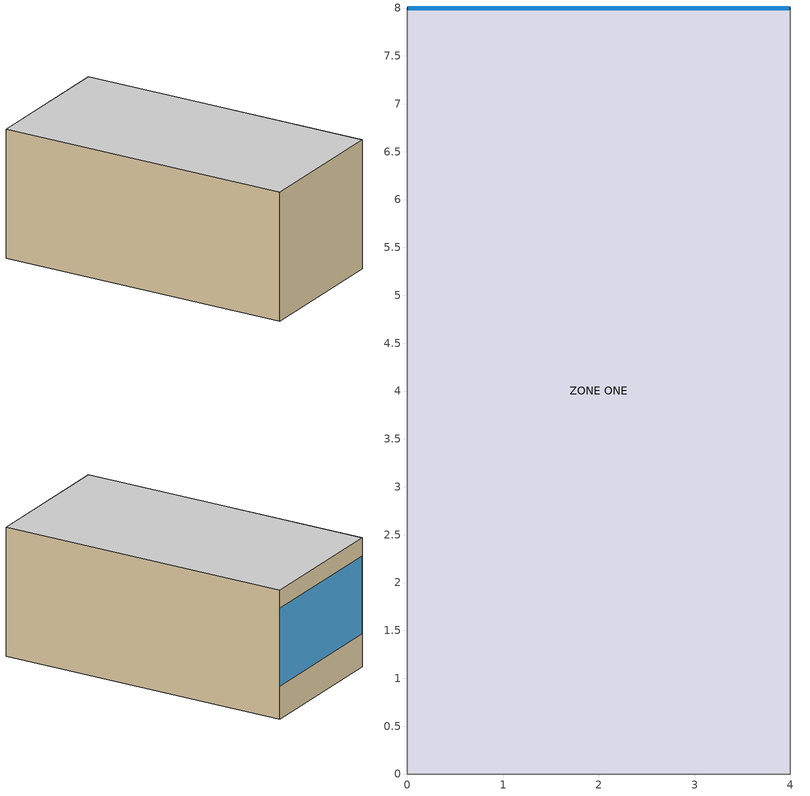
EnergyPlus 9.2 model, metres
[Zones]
ZONE ONE
 floor adiabatic (Floor): 4,0 0,0 0,8 4,8 z0
 wall outside (South Wall CW): 4,8 0,8 z0:3.5
 wall adiabatic (partition wall): 0,8 0,0 4,0 4,8 z0:3.5
 window (window3): 3.99,8 0.01,8 z0.9:3.01
 ceiling adiabatic (Ceiling): 0,8 0,0 4,0 4,8 z3.5
[Building]
London Office: North Axis {deg}=180; Terrain=City; Loads Convergence Tolerance Value=0.04; Temperature Convergence Tolerance Value {deltaC}=0.01; Solar Distribution=FullInteriorAndExterior; Maximum Number of Warmup Days=25; Minimum Number of Warmup Days=6
[Material]
Name | Roughness | Thickness {m} | Conductivity {W/m-K} | Density {kg/m3} | Specific Heat {J/kg-K} | Thermal Absorptance | Solar Absorptance | Visible Absorptance
Mineral Wool W | MediumRough | 0.12 | 0.04 | 25 | 1000 | 0.9 | 0.16 | 0.16
Glass | MediumSmooth | 0.012 | 0.9 | 2500 | 840 | 0.7 | 0.5 | 0.5
Mineral Wool PW | MediumRough | 0.05 | 0.04 | 25 | 1000 | 0.9 | 0.16 | 0.16
Plasterboard | MediumSmooth | 0.013 | 0.21 | 900 | 1000 | 0.9 | 0.16 | 0.16
Concrete slab | MediumRough | 0.15 | 1.35 | 2400 | 1000 | 0.9 | 0.5 | 0.5
Ceiling tile | Smooth | 0.015 | 0.09 | 250 | 1000 | 0.9 | 0.12 | 0.12
Flooring Screed | Rough | 0.05 | 0.41 | 1200 | 1000 | 0.9 | 0.4 | 0.4
[Material:AirGap]
air gap 400 mm: Thermal Resistance {m2-K/W}=0.18
[WindowMaterial:SimpleGlazingSystem] U-Factor {W/m2-K}=2
Name | Solar Heat Gain Coefficient | Visible Transmittance
Window1 | 0.21636 | 0.238
Window2; Window8_9; Window14_15; Window16_17; Window18_19 | 0.31 | 0.341
Window3 | 0.40545 | 0.446
Window4 | 0.54091 | 0.595
Window0_3; Window3_6; Window21_24 | 0.02 | 0.02
Window6_7; Window12_13; Window13_14; Window15_16; Window20_21 | 0.405455 | 0.446
Window7_8; Window9_10 | 0.216364 | 0.238
Window10_11; Window11_12; Window17_18; Window19_20 | 0.540909 | 0.595
[Construction]
window1: Window1
window2: Window2
window3: Window3
window4: Window4
window0_3: Window0_3
window3_6: Window3_6
window6_7: Window6_7
window7_8: Window7_8
window8_9: Window8_9
window9_10: Window9_10
window10_11: Window10_11
window11_12: Window11_12
window12_13: Window12_13
window13_14: Window13_14
window14_15: Window14_15
window15_16: Window15_16
window16_17: Window16_17
window17_18: Window17_18
window18_19: Window18_19
window19_20: Window19_20
window20_21: Window20_21
window21_24: Window21_24
South Wall CW: Glass, Mineral Wool W, Glass
partition wall: Plasterboard, Mineral Wool PW, Plasterboard
Floor: Flooring Screed, Concrete slab, air gap 400 mm, Ceiling tile
Ceiling: Flooring Screed, Concrete Slab, air gap 400 mm, Ceiling tile
[Zone]
ZONE ONE: Type=1; Multiplier=1; Ceiling Height {m}=autocalculate; Volume {m3}=autocalculate
[People]
zone one people: Zone or ZoneList=ZONE ONE; Number of People Schedule=Office Occupancy 2; Number of People Calculation Method=People/Area; People per Zone Floor Area {person/m2}=0.111; Fraction Radiant=0.3; Activity Level Schedule=ActSchd; Carbon Dioxide Generation Rate {m3/s-W}=8.595e-08; Work Efficiency Schedule=ALWAYS 0; Clothing Insulation Calculation Method=ClothingInsulationSchedule; Clothing Insulation Calculation Method Schedule=clothes insulation; Clothing Insulation Schedule=Fanger
[Lights]
ZONE ONE Lights: Zone or ZoneList=ZONE ONE; Schedule=Office Lighting; Design Level Calculation Method=Watts/Area; Watts per Zone Floor Area {W/m2}=12; Return Air Fraction=0; Fraction Radiant=0.45; Fraction Visible=0.55; Fraction Replaceable=1; Return Air Fraction Calculated from Plenum Temperature=No
[ElectricEquipment]
Equipment: Zone or ZoneList=ZONE ONE; Schedule=Office HVAC; Design Level Calculation Method=Watts/Area; Watts per Zone Floor Area {W/m2}=13.46; Fraction Latent=0; Fraction Radiant=0.3; Fraction Lost=0
[Daylighting:Controls]
ZONE ONE_DaylCtrl: Zone=ZONE ONE; Daylighting Method=SplitFlux; Lighting Control Type=Stepped; Minimum Input Power Fraction for Continuous or ContinuousOff Dimming Control=0; Minimum Light Output Fraction for Continuous or ContinuousOff Dimming Control=0; Number of Stepped Control Steps=5; Probability Lighting will be Reset When Needed in Manual Stepped Control=1; Glare Calculation Daylighting Reference Point=ZONE ONE_DaylRefPt1; Glare Calculation Azimuth Angle of View Direction Clockwise from Zone y-Axis {deg}=0; Maximum Allowable Discomfort Glare Index=22; Daylighting Reference Point 1=ZONE ONE_DaylRefPt1; Fraction of Zone Controlled by Reference Point 1=0.5; Illuminance Setpoint at Reference Point 1 {lux}=500; Daylighting Reference Point 2=ZONE ONE_DaylRefPt2; Fraction of Zone Controlled by Reference Point 2=0.5; Illuminance Setpoint at Reference Point 2 {lux}=500
[ZoneInfiltration:DesignFlowRate]
infiltration zone 1: Zone or ZoneList=ZONE ONE; Schedule=ALWAYS 1; Design Flow Rate Calculation Method=AirChanges/Hour; Air Changes per Hour {1/hr}=2; Constant Term Coefficient=1; Temperature Term Coefficient=0; Velocity Term Coefficient=0; Velocity Squared Term Coefficient=0
[ZoneControl:Thermostat]
ZONE ONE Thermostat: Zone or ZoneList=ZONE ONE; Control Type Schedule=ALWAYS 4; Control 1=Office Thermostat Dual SP Control
[ThermostatSetpoint:DualSetpoint]
Office Thermostat Dual SP Control: Heating Setpoint Temperature Schedule=Office Heating Setpoints; Cooling Setpoint Temperature Schedule=Office Cooling Setpoints
[ZoneHVAC:IdealLoadsAirSystem]
ZONE ONE Purchased Air: Availability Schedule=ALWAYS 1; Maximum Heating Supply Air Temperature {C}=50; Minimum Cooling Supply Air Temperature {C}=13; Maximum Heating Supply Air Humidity Ratio {kgWater/kgDryAir}=0.0156; Minimum Cooling Supply Air Humidity Ratio {kgWater/kgDryAir}=0.0077; Heating Limit=NoLimit; Maximum Heating Air Flow Rate {m3/s}=autosize; Cooling Limit=NoLimit; Maximum Cooling Air Flow Rate {m3/s}=autosize
[Zone equipment]
ZONE ONE: ZONE ONE Purchased Air
[EnergyManagementSystem:Sensor]
Name | Output:Variable or Output:Meter Index Key | Output:Variable or Output:Meter
THMILL | THM_ILL | Schedule Value
THMDGP | THM_DGP | Schedule Value
THMlight | THM_light | Schedule Value
Hv | EXTERNAL WALL | Surface Outside Face Incident Solar Radiation Rate per Area
THMcontrol | BCVTB_THMcontrol | Schedule Value
DGP4 | DGP_Tvis4 | Schedule Value
DGP3 | DGP_Tvis3 | Schedule Value
DGP2 | DGP_Tvis2 | Schedule Value
DGP1 | DGP_Tvis1 | Schedule Value
ILL4 | ILL_Tvis4 | Schedule Value
ILL3 | ILL_Tvis3 | Schedule Value
ILL2 | ILL_Tvis2 | Schedule Value
ILL1 | ILL_Tvis1 | Schedule Value
LightingSchedule | Office Lighting | Schedule Value
Occupancy | Office Occupancy 2 | Schedule Value
ELIGHT | ZONE ONE | Zone Lights Electric Energy
EHEAT | ZONE ONE Purchased Air | Zone Ideal Loads Supply Air Sensible Heating Energy
ECOOL | ZONE ONE Purchased Air | Zone Ideal Loads Supply Air Sensible Cooling Energy
[EnergyManagementSystem:Actuator]
Name | Actuated Component Unique | Actuated Component Type | Actuated Component Control Type
Dimming | ZONE ONE Lights | Lights | Electric Power Level
EC_Window | Adaptive Glass | Surface | Construction State
[EnergyManagementSystem:ProgramCallingManager]
Calculate hours: EndOfZoneTimestepBeforeZoneReporting; Time_Calculation
Calculate UDI: EndOfZoneTimestepBeforeZoneReporting; UDI_Calculation
Calculate DGP occ: EndOfZoneTimestepBeforeZoneReporting; DGP_Calculation_occ
Calculate DGP occ cost: EndOfZoneTimestepBeforeZoneReporting; DGP_Calculation_occ_cost
Light Dimming: BeginTimestepBeforePredictor; Light_Dimming
Calculate DGP: BeginTimestepBeforePredictor; DGP_Calculation
Calculate ILL: BeginTimestepBeforePredictor; ILL_Calculation
Calculate Warmup: EndOfZoneTimestepBeforeZoneReporting; Warmup_Energy
Calculate Termination: EndOfZoneTimestepBeforeZoneReporting; Termination_Energy
Active Window: BeginTimestepBeforePredictor; Active_Window
Calculate Primary Energy: EndOfZoneTimestepBeforeZoneReporting; Primary_Energy
Calculate PV Energy opt: EndOfZoneTimestepBeforeZoneReporting; PV_Energy_opt
GetTimelag_Manager: AfterPredictorAfterHVACManagers; GetTimelag
[EnergyManagementSystem:Program]
Time_Calculation: SET n_hrs_sim=1/4; SET n_hrs_occ=0; IF Occupancy>0; SET n_hrs_occ=1/4; ELSE; SET n_hrs_occ=0; ENDIF
UDI_Calculation: SET UDIa_uplimit=3000; IF (DayOfYear<=366); SET UDIf=0; SET UDIs=0; SET UDIa=0; SET UDIe=0; IF ILLcalc<100 && Occupancy>0; SET UDIf=1/4; SET UDIs=0; SET UDIa=0; SET UDIe=0; ELSEIF ILLcalc>=100 && ILLcalc<TS; SET UDIs=1/4; SET UDIf=0; SET UDIa=0; SET UDIe=0; ELSEIF ILLcalc>=TS && ILLcalc<UDIa_uplimit && Occupancy>0; SET UDIa=1/4; SET UDIf=0; SET UDIs=0; SET UDIe=0; ELSEIF ILLcalc>=UDIa_uplimit && Occupancy>0; SET UDIe=1/4; SET UDIf=0; SET UDIs=0; SET UDIa=0; ELSE; SET UDIf=0; SET UDIs=0; SET UDIa=0; SET UDIe=0; ENDIF; ENDIF
DGP_calculation_occ: SET DGP_level=0.35; IF Occupancy>0; SET DGP_occ=DGPcalc/4; ELSE; SET DGP_occ=0; ENDIF; IF DGP_occ>DGP_level/4 && Occupancy>0 && (DayOfYear<=366); SET DGP_occ_passed=1/4; ELSE; SET DGP_occ_passed=0; ENDIF
DGP_calculation_occ_cost: SET DGP_level=0.35; IF (DayOfYear<=366); SET DGPoutput_cost=DGPcalc/4; SET DGPoutput_cost_occ=DGP_occ; SET DGP_occ_cost=DGP_occ_passed; ELSE; SET DGP_occ_cost=0; ENDIF
Light_Dimming: SET TS=320; SET LPD=12; SET Tvis_1=0.238; SET Tvis_2=0.341; SET Tvis_3=0.446; SET Tvis_4=0.595; SET LightSch=LightingSchedule; SET LightPow=LPD*SF; IF (DayOfYear<=365); IF ILLcalc < TS; SET Dimming=LightSch*LightPow*(1-ILLcalc/TS); ELSEIF ILLcalc >= TS; SET Dimming = 0; ENDIF; ELSE; IF ILL2<TS; SET Dimming=LightSch*LightPow*(1-ILL2/TS); ENDIF; ENDIF
DGP_calculation: SET Tvis_1=0.238; SET Tvis_2=0.341; SET Tvis_3=0.446; SET Tvis_4=0.595; IF (DayOfYear<=366); IF THMcontrol == 1; SET DGPcalc=DGP1; ELSEIF THMcontrol==2; SET DGPcalc=DGP2; ELSEIF THMcontrol==3; SET DGPcalc=DGP3; ELSEIF THMcontrol==4; SET DGPcalc=DGP4; ENDIF; ELSE; SET DGPcalc=DGP2; ENDIF
ILL_calculation: SET Tvis_1=0.238; SET Tvis_2=0.341; SET Tvis_3=0.446; SET Tvis_4=0.595; IF (DayOfYear<=365); IF THMcontrol == 1; SET ILLcalc=ILL1; ELSEIF THMcontrol==2; SET ILLcalc=ILL2; ELSEIF THMcontrol==3; SET ILLcalc=ILL3; ELSEIF THMcontrol==4; SET ILLcalc=ILL4; ENDIF; ELSE; SET ILLcalc=ILL2; ENDIF
Warmup_Energy: SET etaHeat=3.5; SET SEER=2.5; SET fheat=1; SET felec=1; SET Epheat=EHEAT/etaHeat*fheat/3600000/SF; SET Epcool=ECOOL/SEER*felec/3600000/SF; SET Eplight=ELIGHT*felec/3600000/SF; SET Warm=Epheat+Epcool+Eplight
Termination_Energy: SET etaHeat=3.5; SET SEER=2.5; SET fheat=1; SET felec=1; SET Epheat=EHEAT/etaHeat*fheat/3600000/SF; SET Epcool=ECOOL/SEER*felec/3600000/SF; SET Eplight=ELIGHT*felec/3600000/SF; SET Term=Epheat+Epcool+Eplight
Active_Window: IF (DayOfYear<=365); SET EC_Window=THMcontrol; ELSE; SET EC_Window=2; ENDIF
Primary_Energy: IF (DayOfYear>=1); SET Gvalue_6_7=0.40545454545454546; SET Tvis_6_7= 0.446; SET Gvalue_7_8=0.21636363636363634; SET Tvis_7_8=0.238; SET Gvalue_8_9=0.31; SET Tvis_8_9= 0.341; SET Gvalue_9_10=0.21636363636363634; SET Tvis_9_10=0.238; SET Gvalue_10_11=0.5409090909090909; SET Tvis_10_11= 0.595; SET Gvalue_11_12=0.5409090909090909; SET Tvis_11_12= 0.595; SET Gvalue_12_13=0.40545454545454546; SET Tvis_12_13= 0.446; SET Gvalue_13_14=0.40545454545454546; SET Tvis_13_14= 0.446; SET Gvalue_14_15=0.31; SET Tvis_14_15= 0.341; SET Gvalue_15_16=0.40545454545454546; SET Tvis_15_16= 0.446; SET Gvalue_16_17=0.31; SET Tvis_16_17= 0.341; SET Gvalue_17_18=0.5409090909090909; SET Tvis_17_18= 0.595; SET Gvalue_18_19=0.31; SET Tvis_18_19= 0.341; SET Gvalue_19_20=0.5409090909090909; SET Tvis_19_20= 0.595; SET Gvalue_20_21=0.40545454545454546; SET Tvis_20_21= 0.446; SET etaHeat=3.5; SET SEER=2.5; SET fheat=1; SET felec=1; SET Epheat_opt=EHEAT/etaHeat*fheat/3600000/SF; SET Epcool_opt=ECOOL/SEER*felec/3600000/SF; SET Eplight_opt=ELIGHT*felec/3600000/SF; SET Z_6_7=Gvalue_6_7/Tvis_6_7; SET Z_7_8=Gvalue_7_8/Tvis_7_8; SET Z_8_9=Gvalue_8_9/Tvis_8_9; SET Z_9_10=Gvalue_9_10/Tvis_9_10; SET Z_10_11=Gvalue_10_11/Tvis_10_11; SET Z_11_12=Gvalue_11_12/Tvis_11_12; SET Z_12_13=Gvalue_12_13/Tvis_12_13; SET Z_13_14=Gvalue_13_14/Tvis_13_14; SET Z_14_15=Gvalue_14_15/Tvis_14_15; SET Z_15_16=Gvalue_15_16/Tvis_15_16; SET Z_16_17=Gvalue_16_17/Tvis_16_17; SET Z_17_18=Gvalue_17_18/Tvis_17_18; SET Z_18_19=Gvalue_18_19/Tvis_18_19; SET Z_19_20=Gvalue_19_20/Tvis_19_20; SET Z_20_21=Gvalue_20_21/Tvis_20_21; IF Z_6_7<0.423; SET EnergyPrimary=Epheat_opt+Epcool_opt+Eplight_opt-Gvalue_6_7/1.085785+0.423*Tvis_6_7/1.085785; ELSEIF Z_7_8<0.423; SET EnergyPrimary=Epheat_opt+Epcool_opt+Eplight_opt-Gvalue_7_8/1.085785+0.423*Tvis_7_8/1.085785; ELSEIF Z_8_9<0.423; SET EnergyPrimary=Epheat_opt+Epcool_opt+Eplight_opt-Gvalue_8_9/1.085785+0.423*Tvis_8_9/1.085785; ELSEIF Z_9_10<0.423; SET EnergyPrimary=Epheat_opt+Epcool_opt+Eplight_opt-Gvalue_9_10/1.085785+0.423*Tvis_9_10/1.085785; ELSEIF Z_10_11<0.423; SET EnergyPrimary=Epheat_opt+Epcool_opt+Eplight_opt-Gvalue_10_11/1.085785+0.423*Tvis_10_11/1.085785; ELSEIF Z_11_12<0.423; SET EnergyPrimary=Epheat_opt+Epcool_opt+Eplight_opt-Gvalue_11_12/1.085785+0.423*Tvis_11_12/1.085785; ELSEIF Z_12_13<0.423; SET EnergyPrimary=Epheat_opt+Epcool_opt+Eplight_opt-Gvalue_12_13/1.085785+0.423*Tvis_12_13/1.085785; ELSEIF Z_13_14<0.423; SET EnergyPrimary=Epheat_opt+Epcool_opt+Eplight_opt-Gvalue_13_14/1.085785+0.423*Tvis_13_14/1.085785; ELSEIF Z_14_15<0.423; SET EnergyPrimary=Epheat_opt+Epcool_opt+Eplight_opt-Gvalue_14_15/1.085785+0.423*Tvis_14_15/1.085785; ELSEIF Z_15_16<0.423; SET EnergyPrimary=Epheat_opt+Epcool_opt+Eplight_opt-Gvalue_15_16/1.085785+0.423*Tvis_15_16/1.085785; ELSEIF Z_16_17<0.423; SET EnergyPrimary=Epheat_opt+Epcool_opt+Eplight_opt-Gvalue_16_17/1.085785+0.423*Tvis_16_17/1.085785; ELSEIF Z_17_18<0.423; SET EnergyPrimary=Epheat_opt+Epcool_opt+Eplight_opt-Gvalue_17_18/1.085785+0.423*Tvis_17_18/1.085785; ELSEIF Z_18_19<0.423; SET EnergyPrimary=Epheat_opt+Epcool_opt+Eplight_opt-Gvalue_18_19/1.085785+0.423*Tvis_18_19/1.085785; ELSEIF Z_19_20<0.423; SET EnergyPrimary=Epheat_opt+Epcool_opt+Eplight_opt-Gvalue_19_20/1.085785+0.423*Tvis_19_20/1.085785; ELSEIF Z_20_21<0.423; SET EnergyPrimary=Epheat_opt+Epcool_opt+Eplight_opt-Gvalue_20_21/1.085785+0.423*Tvis_20_21/1.085785; ELSE; SET EnergyPrimary=Epheat_opt+Epcool_opt+Eplight_opt; ENDIF; ENDIF
PV_Energy_opt: SET AF=(3.99-0.01)*(3.0106-0.9); IF (DayOfYear<=365); IF Hv>=850; SET PV_Energyopt=Hv*0.041*AF/SF/1000/4; ELSEIF Hv>=550; SET PV_Energyopt=Hv*0.049*AF/SF/1000/4; ELSEIF Hv<550; SET PV_Energyopt=Hv*0.043*AF/SF/1000/4; ENDIF; ENDIF
GetTimelag: SET currentYear = Year; SET currentMonth = Month; SET currentDayOfMonth = DayOfMonth; SET currentDayOfWeek = DayOfWeek; SET currentTimeOfDay = CurrentTime; SET currentHoliday = Holiday
[EnergyManagementSystem:GlobalVariable]
currentYear
currentMonth
currentDayOfMonth
currentDayOfWeek
currentTimeOfDay
currentHoliday
n_hrs_occ
n_hrs_cost
n_hrs_cost_occ
n_hrs_sim
UDIa_uplimit
UDIf
UDIs
UDIa
UDIe
Tvis_1
Tvis_2
Tvis_3
Tvis_4
DGP_occ
DGP_occ_passed
DGP_occ_cost
DGPoutput_cost
DGPoutput_cost_occ
DGP_level
DGPcalc
TS
LightPow
LightSch
LPD
ILLcalc
Epheat_opt
Epcool_opt
Eplight_opt
Term
Warm
Z_night
Z_6_7
Z_7_8
Z_8_9
Z_9_10
Z_10_11
Z_11_12
Z_12_13
Z_13_14
Z_14_15
Z_15_16
Z_16_17
Z_17_18
Z_18_19
Z_19_20
Z_20_21
Tvis_night
Gvalue_night
Tvis_6_7
Gvalue_6_7
Tvis_7_8
Gvalue_7_8
Tvis_8_9
Gvalue_8_9
Tvis_9_10
Gvalue_9_10
Tvis_10_11
Gvalue_10_11
Tvis_11_12
Gvalue_11_12
Tvis_12_13
Gvalue_12_13
Tvis_13_14
Gvalue_13_14
Tvis_14_15
Gvalue_14_15
Tvis_15_16
Gvalue_15_16
Tvis_16_17
Gvalue_16_17
Tvis_17_18
Gvalue_17_18
Tvis_18_19
Gvalue_18_19
Tvis_19_20
Gvalue_19_20
Tvis_20_21
Gvalue_20_21
etaHeat
SEER
fheat
felec
C
Epheat
Epcool
Eplight
EnergyPrimary
PV_Energyopt
PV_Energyterm
[EnergyManagementSystem:OutputVariable]
Name | EMS Variable | Type of Data in Variable | Update Frequency | Units
ECwindow | EC_Window | Averaged | ZoneTimestep | kWh/m2
nhrs_occ | n_hrs_occ | Summed | ZoneTimestep | kWh/m2
nhrs_cost | n_hrs_cost | Summed | ZoneTimestep | kWh/m2
nhrs_sim | n_hrs_sim | Summed | ZoneTimestep | kWh/m2
nhrs_costocc | n_hrs_cost_occ | Summed | ZoneTimestep | kWh/m2
UDI_f | UDIf | Summed | ZoneTimestep | kWh/m2
UDI_s | UDIs | Summed | ZoneTimestep | kWh/m2
UDI_a | UDIa | Summed | ZoneTimestep | kWh/m2
UDI_e | UDIe | Summed | ZoneTimestep | kWh/m2
DGPocc | DGP_occ | Summed | ZoneTimestep | kWh/m2
DGPoutputcost | DGPoutput_cost | Summed | ZoneTimestep | kWh/m2
DGPoutputcostocc | DGPoutput_cost_occ | Summed | ZoneTimestep | kWh/m2
DGPoccpass | DGP_occ_passed | Summed | ZoneTimestep | kWh/m2
DGPcost | DGP_occ_cost | Summed | ZoneTimestep | kWh/m2
Lightdimming | Dimming | Averaged | ZoneTimestep | kWh/m2
DGPoutput | DGPcalc | Averaged | ZoneTimestep | kWh/m2
ILLoutput | ILLcalc | Averaged | ZoneTimestep | kWh/m2
Ep heat | Epheat_opt | Summed | ZoneTimestep | kWh/m2
Ep cool | Epcool_opt | Summed | ZoneTimestep | kWh/m2
Ep light | Eplight_opt | Summed | ZoneTimestep | kWh/m2
Termination | Term | Summed | ZoneTimestep | kWh/m2
Warmup | Warm | Summed | ZoneTimestep | kWh/m2
Window_status | EC_Window | Averaged | ZoneTimestep
Primary energy | EnergyPrimary | Summed | ZoneTimestep | kWh/m2
PV energy opt | PV_energyopt | Summed | ZoneTimestep | kWh/m2
currentMonth | currentMonth | Averaged | ZoneTimeStep
currentDayOfMonth | currentDayOfMonth | Averaged | ZoneTimeStep
currentDayOfWeek | currentDayOfWeek | Averaged | ZoneTimeStep
currentTimeOfDay | currentTimeOfDay | Averaged | ZoneTimeStep
currentHoliday | currentHoliday | Averaged | ZoneTimeStep
[EnergyManagementSystem:InternalVariable]
SF: Internal Data Index Key=ZONE ONE; Internal Data Type=Zone Floor Area
[EnergyManagementSystem:ConstructionIndexVariable]
Name | Construction Object
Window_1 | window1
Window_2 | window2
Window_3 | window3
Window_4 | window4
Window_0_3 | window0_3
Window_3_6 | window3_6
Window_6_7 | window6_7
Window_7_8 | window7_8
Window_8_9 | window8_9
Window_9_10 | window9_10
Window_10_11 | window10_11
Window_11_12 | window11_12
Window_12_13 | window12_13
Window_13_14 | window13_14
Window_14_15 | window14_15
Window_15_16 | window15_16
Window_16_17 | window16_17
Window_17_18 | window17_18
Window_18_19 | window18_19
Window_19_20 | window19_20
Window_20_21 | window20_21
Window_21_24 | window21_24
[ExternalInterface:Schedule]
BCVTB_THMControl: Initial Value=2
[Schedule:Compact]
ALWAYS 1: Through: 12/31, For: AllDays, Until: 24:00, 1
ALWAYS 0: Through: 12/31, For: AllDays, Until: 24:00, 0
clothes insulation: Through: 4/30, For: AllDays, Until: 24:00, .85, Through: 9/30, For: AllDays, Until: 24:00, .7, Through: 12/31, For: AllDays, Until: 24:00, .85
Office Lighting: Through: 12/31, For: Weekdays SummerDesignDay, Until: 05:00, 0.05, Until: 07:00, 0.1, Until: 08:00, 0.3, Until: 17:00, 0.9, Until: 18:00, 0.5, Until: 20:00, 0.3, Until: 22:00, 0.2, Until: 23:00, 0.1, Until: 24:00, 0.05, For: Saturday WinterDesignDay, Until: 06:00, 0.05, Until: 08:00, 0.1, Until: 12:00, 0.3, Until: 17:00, 0.15, Until: 24:00, 0.05, For: Sunday Holidays AllOtherDays, Until: 24:00, 0.05
ALWAYS 4: Through: 12/31, For: AllDays, Until: 24:00, 4
ActSchd: Through: 12/31, For: AllDays, Until: 24:00, 125
Office Occupancy 2: Through: 12/31, For: Weekdays SummerDesignDay, Until: 07:00, 0, Until: 08:00, 0.2, Until: 12:00, 0.95, Until: 13:00, 0.5, Until: 17:00, 0.95, Until: 18:00, 0.3, Until: 22:00, 0.1, Until: 24:00, 0, For: Saturday, Until: 07:00, 0, Until: 08:00, 0.1, Until: 12:00, 0.3, Until: 17:00, 0.1, Until: 18:00, 0.05, Until: 24:00, 0, For: Sunday Holidays WinterDesignDay AllOtherDays, Until: 24:00, 0
Office HVAC: Through: 12/31, For: Weekdays SummerDesignDay, Until: 06:00, 0, Until: 22:00, 1, Until: 24:00, 0, For: Saturday WinterDesignDay, Until: 06:00, 0, Until: 18:00, 1, Until: 24:00, 0, For: Sunday Holidays AllOtherDays, Until: 24:00, 0
Office Heating Setpoints: Through: 4/30, For: Weekdays, Until: 06:00, 12.8, Until: 22:00, 20, Until: 24:00, 12.8, For: Saturday, Until: 06:00, 12.8, Until: 18:00, 20, Until: 24:00, 12.8, For: Sunday Holidays AllOtherDays, Until: 24:00, 12.8, Through: 9/30, For: Weekdays, Until: 06:00, 12.8, Until: 22:00, 20, Until: 24:00, 12.8, For: Saturday, Until: 06:00, 12.8, Until: 18:00, 20, Until: 24:00, 12.8, For: Sunday Holidays AllOtherDays, Until: 24:00, 12.8, Through: 12/31, For: Weekdays, Until: 06:00, 12.8, Until: 22:00, 20, Until: 24:00, 12.8, For: Saturday, Until: 06:00, 12.8, Until: 18:00, 20, Until: 24:00, 12.8, For: Sunday Holidays AllOtherDays, Until: 24:00, 12.8
Office Cooling Setpoints: Through: 4/30, For: Weekdays, Until: 06:00, 40, Until: 22:00, 26, Until: 24:00, 40, For: Saturday, Until: 06:00, 40, Until: 18:00, 26, Until: 24:00, 40, For: Sunday Holidays AllOtherDays, Until: 24:00, 40, Through: 9/30, For: Weekdays, Until: 06:00, 40, Until: 22:00, 26, Until: 24:00, 40, For: Saturday, Until: 06:00, 40, Until: 18:00, 26, Until: 24:00, 40, For: Sunday Holidays AllOtherDays, Until: 24:00, 40, Through: 12/31, For: Weekdays, Until: 06:00, 40, Until: 22:00, 26, Until: 24:00, 40, For: Saturday, Until: 06:00, 40, Until: 18:00, 26, Until: 24:00, 40, For: Sunday Holidays AllOtherDays, Until: 24:00, 40
[Schedule:File] Column Number=1; Rows to Skip at Top=0; Number of Hours of Data=8760; Column Separator=Comma; Interpolate to Timestep=Yes
Name | File
THM_ILL | C:\Users\silvi\PycharmProjects\THMcontrol\EnergyPlusFiles\Control_London_Passive\THM_ILL.txt
THM_DGP | C:\Users\silvi\PycharmProjects\THMcontrol\EnergyPlusFiles\Control_London_Passive\THM_DGP.txt
THM_light | C:\Users\silvi\PycharmProjects\THMcontrol\EnergyPlusFiles\Control_London_Passive\THM_light.txt
DGP_Tvis4 | C:\Users\silvi\PycharmProjects\THMcontrol\EnergyPlusFiles\Control_London_Passive\DGP4.txt
DGP_Tvis3 | C:\Users\silvi\PycharmProjects\THMcontrol\EnergyPlusFiles\Control_London_Passive\DGP3.txt
DGP_Tvis2 | C:\Users\silvi\PycharmProjects\THMcontrol\EnergyPlusFiles\Control_London_Passive\DGP2.txt
DGP_Tvis1 | C:\Users\silvi\PycharmProjects\THMcontrol\EnergyPlusFiles\Control_London_Passive\DGP1.txt
ILL_Tvis4 | C:\Users\silvi\PycharmProjects\THMcontrol\EnergyPlusFiles\Control_London_Passive\ILL4_P1_H.txt
ILL_Tvis3 | C:\Users\silvi\PycharmProjects\THMcontrol\EnergyPlusFiles\Control_London_Passive\ILL3_P1_H.txt
ILL_Tvis2 | C:\Users\silvi\PycharmProjects\THMcontrol\EnergyPlusFiles\Control_London_Passive\ILL2_P1_H.txt
ILL_Tvis1 | C:\Users\silvi\PycharmProjects\THMcontrol\EnergyPlusFiles\Control_London_Passive\ILL1_P1_H.txt
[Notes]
Introduction to EnergyPlus - Exercise 1D
Building: Fictional 1 zone building with lightweight walls and 1 windows.
3m x 5m x 3.5m high, long side facing N and S
Windows on south wall
20C heating, 26C cooling
